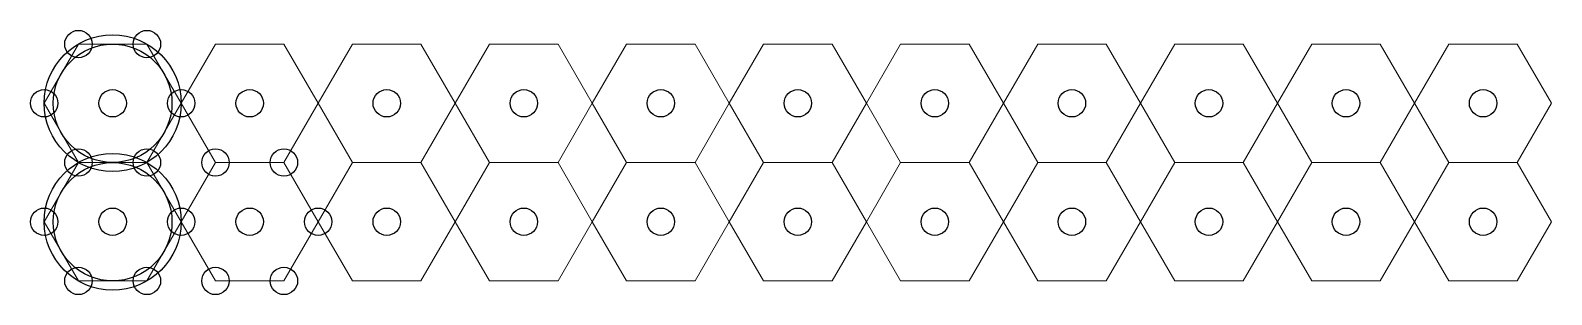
# Model space of a CAD drawing. Header units: millimetres. Extents: x -6 to 105, y -5 to 14.
import ezdxf

# ---------------------------------------------------------------- set-up
doc = ezdxf.new("R2010")
doc.units = ezdxf.units.MM
doc.linetypes.add('ACAD_ISO02W100', pattern=[15, 12, -3])
doc.layers.get('0').update_dxf_attribs({"lineweight": 25, "true_color": 0xffffff})
doc.layers.add('livello 1', color=252, linetype='ACAD_ISO02W100', lineweight=13, true_color=0xa0a0a4)
doc.layers.add('livello 2', color=1, linetype='Continuous', lineweight=25, true_color=0xff0000)
doc.layers.add('livello 3', color=7, linetype='Continuous', true_color=0x000000)

msp = doc.modelspace()

# ---------------------------------------------------------------- linework, layer by layer
for centre in [(0, 8.66), (10, 8.66), (20, 8.66), (30, 8.66), (40, 8.66), (50, 8.66), (60, 8.66), (70, 8.66), (80, 8.66), (90, 8.66), (100, 8.66), (0, 0), (10, 0), (20, 0), (30, 0), (40, 0), (50, 0), (60, 0), (70, 0), (80, 0), (90, 0), (100, 0)]:
    msp.add_circle(centre, 1)
at = {"layer": 'livello 1'}
for p, q in [((-2.5, 12.99), (-5, 8.66)), ((2.5, 12.99), (-2.5, 12.99)), ((5, 8.66), (2.5, 12.99)), ((7.5, 12.99), (5, 8.66)), ((12.5, 12.99), (7.5, 12.99)), ((15, 8.66), (12.5, 12.99)), ((17.5, 12.99), (15, 8.66)), ((22.5, 12.99), (17.5, 12.99)), ((25, 8.66), (22.5, 12.99)), ((27.5, 12.99), (25, 8.66)), ((32.5, 12.99), (27.5, 12.99)), ((35, 8.66), (32.5, 12.99)), ((37.5, 12.99), (35, 8.66)), ((42.5, 12.99), (37.5, 12.99)), ((45, 8.66), (42.5, 12.99)), ((47.5, 12.99), (45, 8.66)), ((52.5, 12.99), (47.5, 12.99)), ((55, 8.66), (52.5, 12.99)), ((57.5, 12.99), (55, 8.66)), ((62.5, 12.99), (57.5, 12.99)), ((65, 8.66), (62.5, 12.99)), ((67.5, 12.99), (65, 8.66)), ((72.5, 12.99), (67.5, 12.99)), ((75, 8.66), (72.5, 12.99)), ((77.5, 12.99), (75, 8.66)), ((82.5, 12.99), (77.5, 12.99)), ((85, 8.66), (82.5, 12.99)), ((87.5, 12.99), (85, 8.66)), ((92.5, 12.99), (87.5, 12.99)), ((95, 8.66), (92.5, 12.99)), ((97.5, 12.99), (95, 8.66)), ((102.5, 12.99), (97.5, 12.99)), ((105, 8.66), (102.5, 12.99)), ((-5, 8.66), (-2.5, 4.33)), ((2.5, 4.33), (5, 8.66)), ((5, 8.66), (7.5, 4.33)), ((12.5, 4.33), (15, 8.66)), ((15, 8.66), (17.5, 4.33)), ((22.5, 4.33), (25, 8.66)), ((25, 8.66), (27.5, 4.33)), ((32.5, 4.33), (35, 8.66)), ((35, 8.66), (37.5, 4.33)), ((42.5, 4.33), (45, 8.66)), ((45, 8.66), (47.5, 4.33)), ((52.5, 4.33), (55, 8.66)), ((55, 8.66), (57.5, 4.33)), ((62.5, 4.33), (65, 8.66)), ((65, 8.66), (67.5, 4.33)), ((72.5, 4.33), (75, 8.66)), ((75, 8.66), (77.5, 4.33)), ((82.5, 4.33), (85, 8.66)), ((85, 8.66), (87.5, 4.33)), ((92.5, 4.33), (95, 8.66)), ((95, 8.66), (97.5, 4.33)), ((102.5, 4.33), (105, 8.66)), ((-2.5, 4.33), (-5, 0)), ((2.5, 4.33), (-2.5, 4.33)), ((-2.5, 4.33), (2.5, 4.33)), ((5, 0), (2.5, 4.33)), ((7.5, 4.33), (5, 0)), ((12.5, 4.33), (7.5, 4.33)), ((7.5, 4.33), (12.5, 4.33)), ((15, 0), (12.5, 4.33)), ((17.5, 4.33), (15, 0)), ((22.5, 4.33), (17.5, 4.33)), ((17.5, 4.33), (22.5, 4.33)), ((25, 0), (22.5, 4.33)), ((27.5, 4.33), (25, 0)), ((32.5, 4.33), (27.5, 4.33)), ((27.5, 4.33), (32.5, 4.33)), ((35, 0), (32.5, 4.33)), ((37.5, 4.33), (35, 0)), ((42.5, 4.33), (37.5, 4.33)), ((37.5, 4.33), (42.5, 4.33)), ((45, 0), (42.5, 4.33)), ((47.5, 4.33), (45, 0)), ((52.5, 4.33), (47.5, 4.33)), ((47.5, 4.33), (52.5, 4.33)), ((55, 0), (52.5, 4.33)), ((57.5, 4.33), (55, 0)), ((62.5, 4.33), (57.5, 4.33)), ((57.5, 4.33), (62.5, 4.33)), ((65, 0), (62.5, 4.33)), ((67.5, 4.33), (65, 0)), ((72.5, 4.33), (67.5, 4.33)), ((67.5, 4.33), (72.5, 4.33)), ((75, 0), (72.5, 4.33)), ((77.5, 4.33), (75, 0)), ((82.5, 4.33), (77.5, 4.33)), ((77.5, 4.33), (82.5, 4.33)), ((85, 0), (82.5, 4.33)), ((87.5, 4.33), (85, 0)), ((92.5, 4.33), (87.5, 4.33)), ((87.5, 4.33), (92.5, 4.33)), ((95, 0), (92.5, 4.33)), ((97.5, 4.33), (95, 0)), ((102.5, 4.33), (97.5, 4.33)), ((97.5, 4.33), (102.5, 4.33)), ((105, 0), (102.5, 4.33)), ((-5, 0), (-2.5, -4.33)), ((5, 0), (7.5, -4.33)), ((15, 0), (17.5, -4.33)), ((25, 0), (27.5, -4.33)), ((35, 0), (37.5, -4.33)), ((45, 0), (47.5, -4.33)), ((55, 0), (57.5, -4.33)), ((65, 0), (67.5, -4.33)), ((75, 0), (77.5, -4.33)), ((85, 0), (87.5, -4.33)), ((95, 0), (97.5, -4.33)), ((2.5, -4.33), (5, 0)), ((12.5, -4.33), (15, 0)), ((22.5, -4.33), (25, 0)), ((32.5, -4.33), (35, 0)), ((42.5, -4.33), (45, 0)), ((52.5, -4.33), (55, 0)), ((62.5, -4.33), (65, 0)), ((72.5, -4.33), (75, 0)), ((82.5, -4.33), (85, 0)), ((92.5, -4.33), (95, 0)), ((102.5, -4.33), (105, 0)), ((-2.5, -4.33), (2.5, -4.33)), ((7.5, -4.33), (12.5, -4.33)), ((17.5, -4.33), (22.5, -4.33)), ((27.5, -4.33), (32.5, -4.33)), ((37.5, -4.33), (42.5, -4.33)), ((47.5, -4.33), (52.5, -4.33)), ((57.5, -4.33), (62.5, -4.33)), ((67.5, -4.33), (72.5, -4.33)), ((77.5, -4.33), (82.5, -4.33)), ((87.5, -4.33), (92.5, -4.33)), ((97.5, -4.33), (102.5, -4.33))]:
    msp.add_line(p, q, dxfattribs=at)
at = {"layer": 'livello 2'}
for centre in [(-2.5, 12.99), (2.5, 12.99), (-5, 8.66), (0, 8.66), (5, 8.66), (-2.5, 4.33), (-2.5, 4.33), (2.5, 4.33), (2.5, 4.33), (7.5, 4.33), (12.5, 4.33), (-5, 0), (0, 0), (5, 0), (15, 0), (-2.5, -4.33), (2.5, -4.33), (7.5, -4.33), (12.5, -4.33)]:
    msp.add_circle(centre, 1, dxfattribs=at)
at = {"layer": 'livello 3', "color": 2, "true_color": 0xffff00}
for centre in [(0, 8.66), (0, 0)]:
    msp.add_circle(centre, 5, dxfattribs=at)
at = {"layer": 'livello 3', "color": 3, "true_color": 0x00ff00}
for centre in [(0, 8.66), (0, 0)]:
    msp.add_circle(centre, 4.33, dxfattribs=at)

doc.saveas('drawing.dxf')
